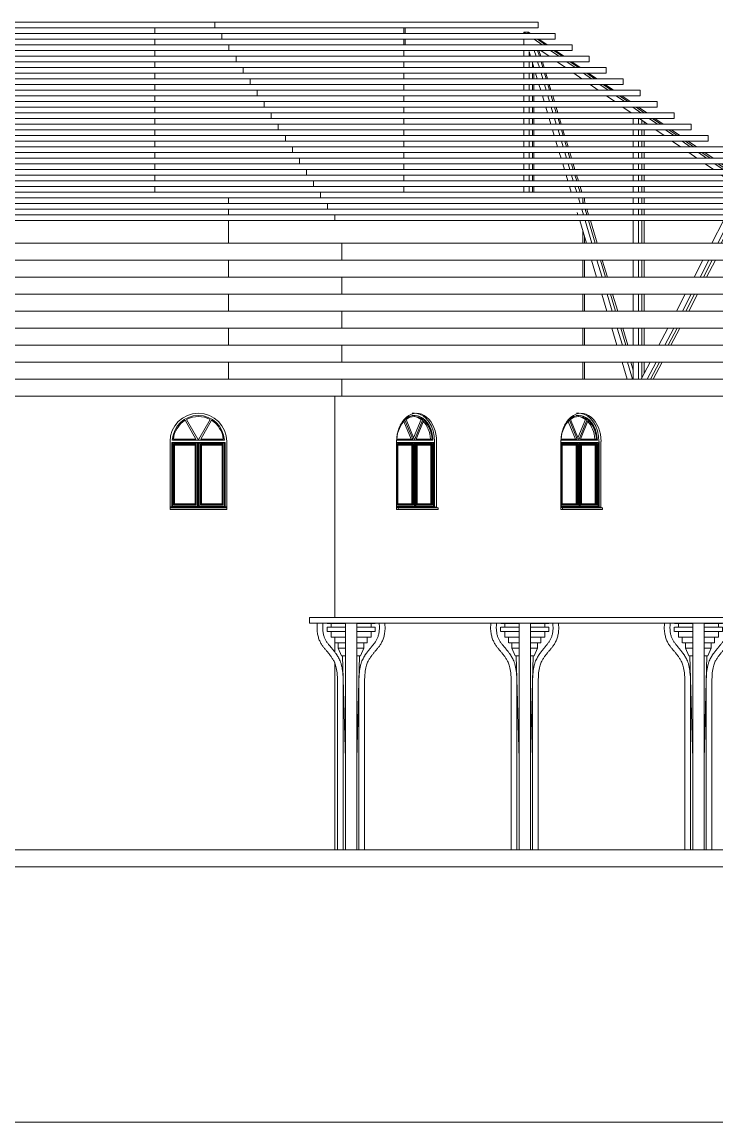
# Model space of a CAD drawing. Header units: millimetres. Extents: x -45912 to 51688, y -9036 to 14600.
# Drawn here: x 17700 to 29940, y -4800 to 14600 of the extents above; entities that cross this region are included whole.
import ezdxf

# ---------------------------------------------------------------- set-up
doc = ezdxf.new("R2010")
doc.units = ezdxf.units.MM
for name, color, linetype, lineweight in [('A-DETL-THIN', 151, 'Continuous', 9), ('A-FLOR', 192, 'Continuous', 9), ('A-GENM', 13, 'Continuous', 9), ('A-GLAZ', 151, 'Continuous', 9), ('A-ROOF', 132, 'Continuous', 9), ('A-WALL', 113, 'Continuous', 9), ('I-WALL', 2, 'Continuous', 9)]:
    doc.layers.add(name, color=color, linetype=linetype, lineweight=lineweight)

# ---------------------------------------------------------------- blocks, each defined once
blk = doc.blocks.new('HOOR LIGHT - HOOR LIGHT-165948-South')
at = {"layer": 'A-GENM'}
for p, q in [((10832, 11200), (23215, 11200)), ((23215, 11100), (10832, 11100)), ((23215, 11200), (31904, 11200)), ((23215, 11100), (23215, 11200)), ((31904, 11100), (23215, 11100))]:
    blk.add_line(p, q, dxfattribs=at)
blk = doc.blocks.new('HOOR LIGHT1 - HOOR LIGHT-166020-South')
at = {"layer": 'A-GENM'}
for p, q in [((10956, 11400), (23090, 11400)), ((23090, 11300), (10956, 11300)), ((23090, 11400), (31604, 11400)), ((23090, 11300), (23090, 11400)), ((31604, 11300), (23090, 11300))]:
    blk.add_line(p, q, dxfattribs=at)
blk = doc.blocks.new('HOOR LIGHT2 - HOOR LIGHT-166050-South')
at = {"layer": 'A-GENM'}
for p, q in [((11081, 11600), (22966, 11600)), ((22966, 11500), (11081, 11500)), ((22966, 11600), (31304, 11600)), ((22966, 11600), (22966, 11500)), ((31304, 11500), (22966, 11500))]:
    blk.add_line(p, q, dxfattribs=at)
blk = doc.blocks.new('HOOR LIGHT3 - HOOR LIGHT-166080-South')
at = {"layer": 'A-GENM'}
for p, q in [((2948, 11800), (11205, 11800)), ((2948, 11700), (2948, 11800)), ((11205, 11700), (2948, 11700)), ((11205, 11800), (22842, 11800)), ((11205, 11800), (11205, 11700)), ((22842, 11700), (11205, 11700)), ((22842, 11800), (31004, 11800)), ((22842, 11800), (22842, 11700)), ((31004, 11700), (22842, 11700)), ((31004, 11800), (31004, 11700))]:
    blk.add_line(p, q, dxfattribs=at)
blk = doc.blocks.new('HOOR LIGHT4 - HOOR LIGHT-166110-South')
at = {"layer": 'A-GENM'}
for p, q in [((3248, 12000), (11329, 12000)), ((3248, 11900), (3248, 12000)), ((11329, 11900), (3248, 11900)), ((11329, 12000), (22718, 12000)), ((11329, 11900), (11329, 12000)), ((22718, 11900), (11329, 11900)), ((22718, 12000), (30704, 12000)), ((22718, 11900), (22718, 12000)), ((30704, 11900), (22718, 11900)), ((30704, 11900), (30704, 12000))]:
    blk.add_line(p, q, dxfattribs=at)
blk = doc.blocks.new('HOOR LIGHT5 - HOOR LIGHT-166140-South')
at = {"layer": 'A-GENM'}
for p, q in [((3548, 12200), (11454, 12200)), ((3548, 12100), (3548, 12200)), ((11454, 12100), (3548, 12100)), ((11454, 12200), (22593, 12200)), ((11454, 12100), (11454, 12200)), ((22593, 12100), (11454, 12100)), ((22593, 12200), (30404, 12200)), ((22593, 12100), (22593, 12200)), ((30404, 12100), (22593, 12100)), ((30404, 12100), (30404, 12200))]:
    blk.add_line(p, q, dxfattribs=at)
blk = doc.blocks.new('HOOR LIGHT6 - HOOR LIGHT-166170-South')
at = {"layer": 'A-GENM'}
for p, q in [((3848, 12400), (11578, 12400)), ((3848, 12300), (3848, 12400)), ((11578, 12300), (3848, 12300)), ((11578, 12400), (22469, 12400)), ((11578, 12300), (11578, 12400)), ((22469, 12300), (11578, 12300)), ((22469, 12400), (30104, 12400)), ((22469, 12300), (22469, 12400)), ((30104, 12300), (22469, 12300)), ((30104, 12300), (30104, 12400))]:
    blk.add_line(p, q, dxfattribs=at)
blk = doc.blocks.new('HOOR LIGHT7 - HOOR LIGHT-166200-South')
at = {"layer": 'A-GENM'}
for p, q in [((4148, 12600), (11702, 12600)), ((4148, 12500), (4148, 12600)), ((11702, 12500), (4148, 12500)), ((11702, 12600), (22345, 12600)), ((11702, 12500), (11702, 12600)), ((22345, 12500), (11702, 12500)), ((22345, 12600), (29804, 12600)), ((22345, 12500), (22345, 12600)), ((29804, 12500), (22345, 12500)), ((29804, 12500), (29804, 12600))]:
    blk.add_line(p, q, dxfattribs=at)
blk = doc.blocks.new('HOOR LIGHT8 - HOOR LIGHT-166230-South')
at = {"layer": 'A-GENM'}
for p, q in [((4448, 12800), (11826, 12800)), ((4448, 12700), (4448, 12800)), ((11826, 12700), (4448, 12700)), ((11826, 12800), (22221, 12800)), ((11826, 12700), (11826, 12800)), ((22221, 12700), (11826, 12700)), ((22221, 12800), (29504, 12800)), ((22221, 12700), (22221, 12800)), ((29504, 12700), (22221, 12700)), ((29504, 12700), (29504, 12800))]:
    blk.add_line(p, q, dxfattribs=at)
blk = doc.blocks.new('HOOR LIGHT9 - HOOR LIGHT-166260-South')
at = {"layer": 'A-GENM'}
for p, q in [((4748, 13000), (11951, 13000)), ((4748, 12900), (4748, 13000)), ((11951, 13000), (22096, 13000)), ((11951, 12900), (11951, 13000)), ((22096, 13000), (29204, 13000)), ((22096, 12900), (22096, 13000)), ((29204, 12900), (29204, 13000)), ((11951, 12900), (4748, 12900)), ((22096, 12900), (11951, 12900)), ((29204, 12900), (22096, 12900))]:
    blk.add_line(p, q, dxfattribs=at)
blk = doc.blocks.new('HOOR LIGHT10 - HOOR LIGHT-166290-South')
at = {"layer": 'A-GENM'}
for p, q in [((5048, 13200), (12075, 13200)), ((5048, 13200), (5048, 13100)), ((12075, 13200), (21972, 13200)), ((12075, 13100), (12075, 13200)), ((21972, 13200), (28904, 13200)), ((21972, 13100), (21972, 13200)), ((28904, 13100), (28904, 13200)), ((12075, 13100), (5048, 13100)), ((21972, 13100), (12075, 13100)), ((28904, 13100), (21972, 13100))]:
    blk.add_line(p, q, dxfattribs=at)
blk = doc.blocks.new('HOOR LIGHT11 - HOOR LIGHT-166320-South')
at = {"layer": 'A-GENM'}
for p, q in [((5348, 13400), (12199, 13400)), ((5348, 13400), (5348, 13300)), ((12199, 13400), (21848, 13400)), ((12199, 13300), (12199, 13400)), ((21848, 13400), (28604, 13400)), ((21848, 13300), (21848, 13400)), ((28604, 13300), (28604, 13400)), ((12199, 13300), (5348, 13300)), ((21848, 13300), (12199, 13300)), ((28604, 13300), (21848, 13300))]:
    blk.add_line(p, q, dxfattribs=at)
blk = doc.blocks.new('HOOR LIGHT12 - HOOR LIGHT-166350-South')
at = {"layer": 'A-GENM'}
for p, q in [((5648, 13600), (12323, 13600)), ((5648, 13500), (5648, 13600)), ((12323, 13600), (21724, 13600)), ((12323, 13500), (12323, 13600)), ((21724, 13600), (28304, 13600)), ((21724, 13500), (21724, 13600)), ((28304, 13500), (28304, 13600)), ((12323, 13500), (5648, 13500)), ((21724, 13500), (12323, 13500)), ((28304, 13500), (21724, 13500))]:
    blk.add_line(p, q, dxfattribs=at)
blk = doc.blocks.new('HOOR LIGHT13 - HOOR LIGHT-166380-South')
at = {"layer": 'A-GENM'}
for p, q in [((5948, 13800), (12448, 13800)), ((5948, 13700), (5948, 13800)), ((12448, 13800), (21599, 13800)), ((12448, 13700), (12448, 13800)), ((21599, 13800), (28004, 13800)), ((21599, 13700), (21599, 13800)), ((28004, 13700), (28004, 13800)), ((12448, 13700), (5948, 13700)), ((21599, 13700), (12448, 13700)), ((28004, 13700), (21599, 13700))]:
    blk.add_line(p, q, dxfattribs=at)
blk = doc.blocks.new('HOOR LIGHT14 - HOOR LIGHT-166410-South')
at = {"layer": 'A-GENM'}
for p, q in [((6248, 14000), (12572, 14000)), ((6248, 13900), (6248, 14000)), ((12572, 14000), (21475, 14000)), ((12572, 13900), (12572, 14000)), ((21475, 14000), (27704, 14000)), ((21475, 14000), (21475, 13900)), ((27704, 13900), (27704, 14000)), ((12572, 13900), (6248, 13900)), ((21475, 13900), (12572, 13900)), ((27704, 13900), (21475, 13900))]:
    blk.add_line(p, q, dxfattribs=at)
blk = doc.blocks.new('HOOR LIGHT15 - HOOR LIGHT-166476-South')
at = {"layer": 'A-GENM'}
for p, q in [((6548, 14200), (12696, 14200)), ((6548, 14100), (6548, 14200)), ((12696, 14200), (21351, 14200)), ((12696, 14100), (12696, 14200)), ((21351, 14200), (27404, 14200)), ((21351, 14100), (21351, 14200)), ((27404, 14100), (27404, 14200)), ((12696, 14100), (6548, 14100)), ((21351, 14100), (12696, 14100)), ((27404, 14100), (21351, 14100))]:
    blk.add_line(p, q, dxfattribs=at)
blk = doc.blocks.new('HOOR LIGHT16 - HOOR LIGHT-166506-South')
at = {"layer": 'A-GENM'}
for p, q in [((6848, 14400), (12820, 14400)), ((6848, 14300), (6848, 14400)), ((12820, 14400), (21226, 14400)), ((12820, 14300), (12820, 14400)), ((21226, 14400), (27104, 14400)), ((21226, 14300), (21226, 14400)), ((27104, 14300), (27104, 14400)), ((12820, 14300), (6848, 14300)), ((21226, 14300), (12820, 14300)), ((27104, 14300), (21226, 14300))]:
    blk.add_line(p, q, dxfattribs=at)
blk = doc.blocks.new('HOOR LIGHT17 - HOOR LIGHT-166536-South')
at = {"layer": 'A-GENM'}
for p, q in [((7148, 14600), (12945, 14600)), ((7148, 14500), (7148, 14600)), ((12945, 14600), (21102, 14600)), ((12945, 14500), (12945, 14600)), ((21102, 14600), (26804, 14600)), ((21102, 14500), (21102, 14600)), ((26804, 14500), (26804, 14600)), ((12945, 14500), (7148, 14500)), ((21102, 14500), (12945, 14500)), ((26804, 14500), (21102, 14500))]:
    blk.add_line(p, q, dxfattribs=at)
blk = doc.blocks.new('TRUESS2 - TRUESS-173441-South')
at = {"layer": 'A-GENM'}
for p, q in [((26587, 14400), (26553, 14423)), ((26553, 14423), (26553, 14400)), ((26553, 14423), (26613, 14423)), ((26613, 14423), (26646, 14400)), ((26553, 14300), (26553, 14200)), ((26877, 14200), (26732, 14300)), ((26791, 14300), (26936, 14200)), ((26553, 14100), (26553, 14000)), ((26645, 14080), (26669, 14000)), ((26645, 14000), (26645, 14080)), ((26766, 14000), (26736, 14100)), ((26795, 14100), (26825, 14000)), ((26850, 14100), (26995, 14000)), ((27166, 14000), (27022, 14100)), ((27081, 14100), (27226, 14000)), ((26553, 13900), (26553, 13800)), ((26645, 13800), (26645, 13900)), ((26699, 13900), (26729, 13800)), ((26705, 13880), (26705, 13800)), ((26825, 13800), (26795, 13900)), ((26855, 13900), (26885, 13800)), ((27140, 13900), (27285, 13800)), ((27456, 13800), (27311, 13900)), ((27371, 13900), (27516, 13800)), ((26553, 13700), (26553, 13600)), ((26645, 13600), (26645, 13700)), ((26705, 13700), (26705, 13600)), ((26759, 13700), (26789, 13600)), ((26885, 13600), (26855, 13700)), ((26915, 13700), (26945, 13600)), ((27430, 13700), (27575, 13600)), ((27746, 13600), (27601, 13700)), ((27661, 13700), (27806, 13600)), ((26553, 13500), (26553, 13400)), ((26645, 13400), (26645, 13500)), ((26705, 13500), (26705, 13400)), ((26818, 13500), (26848, 13400)), ((26945, 13400), (26915, 13500)), ((26975, 13500), (27005, 13400)), ((27720, 13500), (27865, 13400)), ((28036, 13400), (27891, 13500)), ((27951, 13500), (28096, 13400)), ((26553, 13300), (26553, 13200)), ((26645, 13200), (26645, 13300)), ((26705, 13300), (26705, 13200)), ((26878, 13300), (26908, 13200)), ((27005, 13200), (26975, 13300)), ((27034, 13300), (27064, 13200)), ((28009, 13300), (28154, 13200)), ((28326, 13200), (28181, 13300)), ((28241, 13300), (28386, 13200)), ((26553, 13100), (26553, 13000)), ((26645, 13000), (26645, 13100)), ((26705, 13100), (26705, 13000)), ((26938, 13100), (26968, 13000)), ((27064, 13000), (27034, 13100)), ((27094, 13100), (27124, 13000)), ((28299, 13100), (28444, 13000)), ((28616, 13000), (28471, 13100)), ((28531, 13100), (28676, 13000)), ((26553, 12900), (26553, 12800)), ((26645, 12800), (26645, 12900)), ((26705, 12900), (26705, 12800)), ((26998, 12900), (27028, 12800)), ((27124, 12800), (27094, 12900)), ((27154, 12900), (27184, 12800)), ((28480, 12900), (28480, 12800)), ((28572, 12800), (28572, 12900)), ((28589, 12900), (28734, 12800)), ((28632, 12871), (28632, 12800)), ((28906, 12800), (28761, 12900)), ((28820, 12900), (28965, 12800)), ((26553, 12700), (26553, 12600)), ((26645, 12600), (26645, 12700)), ((26705, 12700), (26705, 12600)), ((27058, 12700), (27087, 12600)), ((27184, 12600), (27154, 12700)), ((27214, 12700), (27244, 12600)), ((28480, 12700), (28480, 12600)), ((28572, 12600), (28572, 12700)), ((28632, 12700), (28632, 12600)), ((28879, 12700), (29024, 12600)), ((29196, 12600), (29051, 12700)), ((29110, 12700), (29255, 12600)), ((26553, 12500), (26553, 12400)), ((26645, 12400), (26645, 12500)), ((26705, 12500), (26705, 12400)), ((27117, 12500), (27147, 12400)), ((27244, 12400), (27214, 12500)), ((27273, 12500), (27303, 12400)), ((28480, 12500), (28480, 12400)), ((28572, 12400), (28572, 12500)), ((28632, 12500), (28632, 12400)), ((29169, 12500), (29314, 12400)), ((29485, 12400), (29341, 12500)), ((29400, 12500), (29545, 12400)), ((26553, 12300), (26553, 12200)), ((26645, 12200), (26645, 12300)), ((26705, 12300), (26705, 12200)), ((27177, 12300), (27207, 12200)), ((27303, 12200), (27274, 12300)), ((27333, 12300), (27363, 12200)), ((28480, 12300), (28480, 12200)), ((28572, 12200), (28572, 12300)), ((28632, 12300), (28632, 12200)), ((29459, 12300), (29604, 12200)), ((29775, 12200), (29630, 12300)), ((29690, 12300), (29835, 12200)), ((26553, 12100), (26553, 12000)), ((26645, 12000), (26645, 12100)), ((26705, 12100), (26705, 12000)), ((27237, 12100), (27267, 12000)), ((27363, 12000), (27333, 12100)), ((27393, 12100), (27423, 12000)), ((28480, 12100), (28480, 12000)), ((28572, 12000), (28572, 12100)), ((28632, 12100), (28632, 12000)), ((29749, 12100), (29894, 12000)), ((30065, 12000), (29920, 12100)), ((29980, 12100), (30125, 12000)), ((26553, 11900), (26553, 11800)), ((26645, 11800), (26645, 11900)), ((26705, 11900), (26705, 11800)), ((27297, 11900), (27326, 11800)), ((27423, 11800), (27393, 11900)), ((27453, 11900), (27483, 11800)), ((28480, 11900), (28480, 11800)), ((28572, 11800), (28572, 11900)), ((28632, 11900), (28632, 11800)), ((30039, 11900), (30184, 11800)), ((30355, 11800), (30210, 11900)), ((30270, 11900), (30415, 11800)), ((26553, 11700), (26553, 11600)), ((26645, 11600), (26645, 11700)), ((26705, 11700), (26705, 11600)), ((27356, 11700), (27386, 11600)), ((27483, 11600), (27453, 11700)), ((27512, 11700), (27542, 11600)), ((28480, 11700), (28480, 11600)), ((28572, 11600), (28572, 11700)), ((28632, 11700), (28632, 11600)), ((30328, 11700), (30368, 11673)), ((30368, 11673), (30331, 11600)), ((30645, 11600), (30500, 11700)), ((30560, 11700), (30705, 11600)), ((27542, 11400), (27513, 11500)), ((28480, 11500), (28480, 11400)), ((28572, 11400), (28572, 11500)), ((28632, 11500), (28632, 11400)), ((30279, 11500), (30227, 11400)), ((30332, 11400), (30384, 11500)), ((30407, 11500), (30407, 11400)), ((30611, 11400), (30577, 11500)), ((30618, 11500), (30763, 11400)), ((30642, 11484), (30671, 11400)), ((30935, 11400), (30790, 11500)), ((30850, 11500), (30994, 11400)), ((27602, 11200), (27572, 11300)), ((27590, 11441), (27602, 11400)), ((27632, 11300), (27662, 11200)), ((28480, 11300), (28480, 11200)), ((28572, 11200), (28572, 11300)), ((28632, 11300), (28632, 11200)), ((30175, 11300), (30124, 11200)), ((30229, 11200), (30281, 11300)), ((30340, 11300), (30289, 11200)), ((30407, 11429), (30392, 11400)), ((30407, 11300), (30407, 11200)), ((30681, 11200), (30646, 11300)), ((30706, 11300), (30741, 11200)), ((30908, 11300), (31053, 11200)), ((31225, 11200), (31080, 11300)), ((31139, 11300), (31284, 11200)), ((27493, 11243), (27506, 11200)), ((27536, 11100), (27655, 10700)), ((27752, 10700), (27632, 11100)), ((27692, 11100), (27811, 10700)), ((28480, 11100), (28480, 10700)), ((28572, 10700), (28572, 11100)), ((28632, 11100), (28632, 10700)), ((30072, 11100), (29865, 10700)), ((29970, 10700), (30177, 11100)), ((30237, 11100), (30030, 10700)), ((30407, 11100), (30407, 10700)), ((30855, 10700), (30716, 11100)), ((30776, 11100), (30915, 10700)), ((31198, 11100), (31713, 10745)), ((31804, 10800), (31370, 11100)), ((31430, 11099), (31864, 10800)), ((30689, 10700), (30689, 10896)), ((30689, 10896), (30757, 10700)), ((30748, 10725), (30748, 10700)), ((31713, 10745), (31713, 10700)), ((31804, 10700), (31804, 10800)), ((31804, 10800), (31864, 10800)), ((31864, 10800), (31864, 10700)), ((27745, 10400), (27834, 10100)), ((27931, 10100), (27841, 10400)), ((27901, 10400), (27991, 10100)), ((28480, 10400), (28480, 10100)), ((28572, 10100), (28572, 10400)), ((28632, 10400), (28632, 10100)), ((29710, 10400), (29554, 10100)), ((29660, 10100), (29815, 10400)), ((29875, 10400), (29719, 10100)), ((30407, 10400), (30407, 10100)), ((30689, 10100), (30689, 10400)), ((30748, 10400), (30748, 10100)), ((30862, 10400), (30966, 10100)), ((31065, 10100), (30960, 10400)), ((31020, 10400), (31124, 10100)), ((31713, 10400), (31713, 10100)), ((31804, 10100), (31804, 10400)), ((31864, 10400), (31864, 10100)), ((27924, 9800), (28014, 9500)), ((28110, 9500), (28021, 9800)), ((28080, 9800), (28170, 9500)), ((28480, 9800), (28480, 9500)), ((28572, 9500), (28572, 9800)), ((28632, 9800), (28632, 9500)), ((29399, 9800), (29244, 9500)), ((29349, 9500), (29504, 9800)), ((29564, 9800), (29409, 9500)), ((30407, 9800), (30407, 9500)), ((30689, 9500), (30689, 9800)), ((30748, 9800), (30748, 9500)), ((31071, 9800), (31176, 9500)), ((31274, 9500), (31169, 9800)), ((31229, 9800), (31333, 9500)), ((31713, 9800), (31713, 9500)), ((31804, 9500), (31804, 9800)), ((31864, 9800), (31864, 9500)), ((28103, 9200), (28193, 8900)), ((28289, 8900), (28200, 9200)), ((28259, 9200), (28349, 8900)), ((28480, 9200), (28480, 8900)), ((28572, 8900), (28572, 9200)), ((28632, 9200), (28632, 8900)), ((29089, 9200), (28933, 8900)), ((29039, 8900), (29194, 9200)), ((29254, 9200), (29098, 8900)), ((30407, 9200), (30407, 8900)), ((30689, 8900), (30689, 9200)), ((30748, 9200), (30748, 8900)), ((31280, 9200), (31385, 8900)), ((31483, 8900), (31378, 9200)), ((31438, 9200), (31543, 8900)), ((31713, 9200), (31713, 8900)), ((31804, 8900), (31804, 9200)), ((31864, 9200), (31864, 8900)), ((28283, 8600), (28372, 8300)), ((28469, 8300), (28379, 8600)), ((28439, 8600), (28480, 8461)), ((28480, 8600), (28480, 8300)), ((28572, 8300), (28572, 8600)), ((28778, 8600), (28623, 8300)), ((28632, 8600), (28632, 8317)), ((28728, 8300), (28883, 8600)), ((28943, 8600), (28788, 8300)), ((30407, 8600), (30407, 8300)), ((30689, 8300), (30689, 8600)), ((30748, 8600), (30748, 8300)), ((31489, 8600), (31594, 8300)), ((31692, 8300), (31587, 8600)), ((31647, 8600), (31713, 8412)), ((31713, 8600), (31713, 8300)), ((31804, 8300), (31804, 8600)), ((31864, 8600), (31864, 8300))]:
    blk.add_line(p, q, dxfattribs=at)
blk = doc.blocks.new('TRUESS3 - TRUESS-173606-South')
at = {"layer": 'A-GENM'}
for p, q in [((26634, 14423), (26613, 14423)), ((26668, 14400), (26634, 14423)), ((26634, 14423), (26634, 14408)), ((26961, 14200), (26814, 14300)), ((26849, 14000), (26818, 14100)), ((27254, 14000), (27107, 14100)), ((26727, 13800), (26727, 13806)), ((26909, 13800), (26879, 13900)), ((27546, 13800), (27400, 13900)), ((26727, 13600), (26727, 13700)), ((26969, 13600), (26939, 13700)), ((27839, 13600), (27693, 13700)), ((26727, 13400), (26727, 13500)), ((27030, 13400), (26999, 13500)), ((28132, 13400), (27986, 13500)), ((26727, 13200), (26727, 13300)), ((27090, 13200), (27060, 13300)), ((28425, 13200), (28279, 13300)), ((26727, 13000), (26727, 13100)), ((27150, 13000), (27120, 13100)), ((28718, 13000), (28571, 13100)), ((26727, 12800), (26727, 12900)), ((27211, 12800), (27181, 12900)), ((28673, 12800), (28673, 12842)), ((29011, 12800), (28864, 12900)), ((26727, 12600), (26727, 12700)), ((27271, 12600), (27241, 12700)), ((28673, 12600), (28673, 12700)), ((29304, 12600), (29157, 12700)), ((26727, 12400), (26727, 12500)), ((27332, 12400), (27301, 12500)), ((28673, 12400), (28673, 12500)), ((29596, 12400), (29450, 12500)), ((26727, 12200), (26727, 12300)), ((27392, 12200), (27362, 12300)), ((28673, 12200), (28673, 12300)), ((29889, 12200), (29743, 12300)), ((26727, 12000), (26727, 12100)), ((27452, 12000), (27422, 12100)), ((28673, 12000), (28673, 12100)), ((30182, 12000), (30036, 12100)), ((26727, 11800), (26727, 11900)), ((27513, 11800), (27482, 11900)), ((28673, 11800), (28673, 11900)), ((30475, 11800), (30329, 11900)), ((26727, 11600), (26727, 11700)), ((27573, 11600), (27543, 11700)), ((28673, 11600), (28673, 11700)), ((30768, 11600), (30621, 11700)), ((27633, 11400), (27619, 11446)), ((28673, 11400), (28673, 11500)), ((31061, 11400), (30914, 11500)), ((27694, 11200), (27664, 11300)), ((28673, 11200), (28673, 11300)), ((30347, 11200), (30400, 11300)), ((30734, 11400), (30724, 11427)), ((30804, 11200), (30769, 11300)), ((31354, 11200), (31207, 11300)), ((27845, 10700), (27724, 11100)), ((28673, 10700), (28673, 11100)), ((30086, 10700), (30295, 11100)), ((30980, 10700), (30840, 11100)), ((31939, 10800), (31500, 11100)), ((31939, 10700), (31939, 10800)), ((28026, 10100), (27935, 10400)), ((28673, 10100), (28673, 10400)), ((29772, 10100), (29929, 10400)), ((30812, 10100), (30812, 10400)), ((31192, 10100), (31086, 10400)), ((31939, 10100), (31939, 10400)), ((28207, 9500), (28116, 9800)), ((28673, 9500), (28673, 9800)), ((29459, 9500), (29615, 9800)), ((30812, 9500), (30812, 9800)), ((31403, 9500), (31297, 9800)), ((31939, 9500), (31939, 9800)), ((28388, 8900), (28297, 9200)), ((28673, 8900), (28673, 9200)), ((29145, 8900), (29302, 9200)), ((30812, 8900), (30812, 9200)), ((31614, 8900), (31509, 9200)), ((31939, 8900), (31939, 9200)), ((28480, 8595), (28479, 8600)), ((28673, 8398), (28673, 8600)), ((28831, 8300), (28988, 8600)), ((30812, 8300), (30812, 8600)), ((31939, 8300), (31939, 8600))]:
    blk.add_line(p, q, dxfattribs=at)
blk = doc.blocks.new('Family1 - Family1-218933-South')
at = {"layer": 'A-GENM'}
for p, q in [((22771, 4100), (50095, 4100)), ((22771, 4000), (22771, 4100)), ((50095, 4000), (22771, 4000))]:
    blk.add_line(p, q, dxfattribs=at)
blk = doc.blocks.new('Family8 - COLUMN-V15-South')
at = {"layer": 'A-GENM'}
for p, q in [((44518, 4000), (44518, 3990)), ((44518, 3926), (44518, 3851)), ((44519, 3990), (44842, 3990)), ((44842, 3926), (44519, 3926)), ((44589, 3990), (44589, 3926)), ((45043, 3990), (45366, 3990)), ((45366, 3926), (45043, 3926)), ((45296, 3926), (45296, 3990)), ((45367, 3990), (45367, 4000)), ((45367, 3851), (45367, 3926)), ((44842, 3851), (44519, 3851)), ((44589, 3851), (44589, 3751)), ((44842, 3751), (44591, 3751)), ((44658, 3751), (44658, 3652)), ((45366, 3851), (45043, 3851)), ((45295, 3751), (45043, 3751)), ((45227, 3652), (45227, 3751)), ((45296, 3751), (45296, 3851)), ((44842, 3652), (44660, 3652)), ((44717, 3652), (44717, 3557)), ((44717, 3557), (44774, 3423)), ((44843, 3557), (44717, 3557)), ((45226, 3652), (45043, 3652)), ((45168, 3557), (45043, 3557)), ((45111, 3423), (45168, 3557)), ((45168, 3557), (45168, 3652)), ((44792, 3423), (44774, 3423)), ((44843, 1600), (44793, 3423)), ((44793, 3423), (44843, 3423)), ((45042, 3423), (45093, 3423)), ((45043, 1600), (45093, 3423)), ((45111, 3423), (45093, 3423)), ((44703, 2956), (44703, 0)), ((44803, 2956), (44803, 0)), ((44843, 0), (44843, 2956)), ((45042, 2956), (45042, 0)), ((45081, 2956), (45081, 0)), ((45181, 0), (45181, 2956))]:
    blk.add_line(p, q, dxfattribs=at)
for points, knots in [([(44346, 4000), (44341, 3951), (44340, 3875), (44354, 3782), (44375, 3713), (44402, 3654), (44434, 3603), (44467, 3559), (44501, 3520), (44532, 3484), (44561, 3448), (44584, 3416), (44604, 3387), (44619, 3365), (44634, 3340), (44654, 3301), (44677, 3239), (44697, 3128), (44703, 3021), (44703, 2956)], [-2.569216, -2.569216, -2.569216, -2.569216, -2.321029, -2.155241, -1.989453, -1.823666, -1.657878, -1.49209, -1.326302, -1.160515, -0.994727, -0.828939, -0.746045, -0.663151, -0.580257, -0.497363, -0.331576, -0.165788, 0, 0, 0, 0]), ([(44803, 2956), (44803, 3024), (44798, 3109), (44786, 3201), (44773, 3260), (44758, 3310), (44740, 3353), (44724, 3383), (44712, 3404), (44705, 3416), (44699, 3424), (44694, 3433), (44687, 3443), (44679, 3455), (44668, 3470), (44655, 3488), (44640, 3509), (44624, 3528), (44608, 3548), (44595, 3563), (44585, 3576), (44574, 3589), (44560, 3604), (44545, 3623), (44530, 3642), (44512, 3667), (44495, 3695), (44480, 3725), (44469, 3749), (44461, 3776), (44453, 3805), (44447, 3837), (44442, 3883), (44441, 3937), (44445, 3982), (44447, 4000)], [0, 0, 0, 0, 0.165788, 0.248682, 0.331576, 0.414469, 0.497363, 0.580257, 0.621704, 0.663151, 0.683875, 0.704598, 0.746045, 0.787492, 0.828939, 0.911833, 0.994727, 1.077621, 1.160515, 1.243408, 1.284855, 1.326302, 1.409196, 1.49209, 1.574984, 1.657878, 1.823666, 1.90656, 1.989453, 2.072347, 2.155241, 2.238135, 2.321029, 2.486817, 2.590779, 2.590779, 2.590779, 2.590779]), ([(44843, 2956), (44843, 3021), (44843, 3128), (44843, 3239), (44843, 3301), (44843, 3340), (44843, 3365), (44843, 3387), (44843, 3416), (44843, 3448), (44843, 3484), (44843, 3520), (44843, 3559), (44843, 3603), (44843, 3654), (44843, 3713), (44843, 3782), (44843, 3875), (44843, 3951), (44843, 4000)], [0, 0, 0, 0, 0.165788, 0.331576, 0.497363, 0.580257, 0.663151, 0.746045, 0.828939, 0.994727, 1.160515, 1.326302, 1.49209, 1.657878, 1.823666, 1.989453, 2.155241, 2.321029, 2.569216, 2.569216, 2.569216, 2.569216]), ([(45042, 4000), (45042, 3951), (45042, 3875), (45042, 3782), (45042, 3713), (45042, 3654), (45042, 3603), (45042, 3559), (45042, 3520), (45042, 3484), (45042, 3448), (45042, 3416), (45042, 3387), (45042, 3365), (45042, 3340), (45042, 3301), (45042, 3239), (45042, 3128), (45042, 3021), (45042, 2956)], [-2.569216, -2.569216, -2.569216, -2.569216, -2.321029, -2.155241, -1.989453, -1.823666, -1.657878, -1.49209, -1.326302, -1.160515, -0.994727, -0.828939, -0.746045, -0.663151, -0.580257, -0.497363, -0.331576, -0.165788, 0, 0, 0, 0]), ([(45436, 4000), (45439, 3982), (45443, 3937), (45441, 3883), (45436, 3837), (45430, 3805), (45423, 3776), (45414, 3749), (45404, 3725), (45389, 3695), (45372, 3667), (45353, 3642), (45338, 3623), (45323, 3604), (45309, 3589), (45299, 3576), (45288, 3563), (45275, 3548), (45259, 3528), (45244, 3509), (45228, 3488), (45215, 3470), (45204, 3455), (45196, 3443), (45189, 3433), (45184, 3424), (45179, 3416), (45171, 3404), (45159, 3383), (45143, 3353), (45126, 3310), (45110, 3260), (45097, 3201), (45085, 3109), (45081, 3024), (45081, 2956)], [-2.590779, -2.590779, -2.590779, -2.590779, -2.486817, -2.321029, -2.238135, -2.155241, -2.072347, -1.989453, -1.90656, -1.823666, -1.657878, -1.574984, -1.49209, -1.409196, -1.326302, -1.284855, -1.243408, -1.160515, -1.077621, -0.994727, -0.911833, -0.828939, -0.787492, -0.746045, -0.704598, -0.683875, -0.663151, -0.621704, -0.580257, -0.497363, -0.414469, -0.331576, -0.248682, -0.165788, 0, 0, 0, 0]), ([(45181, 2956), (45181, 3021), (45186, 3128), (45206, 3239), (45229, 3301), (45249, 3340), (45264, 3365), (45279, 3387), (45299, 3416), (45323, 3448), (45352, 3484), (45382, 3520), (45416, 3559), (45449, 3603), (45481, 3654), (45508, 3713), (45529, 3782), (45543, 3875), (45542, 3951), (45537, 4000)], [0, 0, 0, 0, 0.165788, 0.331576, 0.497363, 0.580257, 0.663151, 0.746045, 0.828939, 0.994727, 1.160515, 1.326302, 1.49209, 1.657878, 1.823666, 1.989453, 2.155241, 2.321029, 2.569216, 2.569216, 2.569216, 2.569216])]:
    blk.add_open_spline(points, degree=3, knots=knots, dxfattribs=at)
blk = doc.blocks.new('Family8 - COLUMN-V17-South')
at = {"layer": 'A-GENM'}
for p, q in [((26142, 4000), (26142, 3990)), ((26142, 3926), (26142, 3851)), ((26144, 3990), (26155, 3990)), ((26467, 3926), (26144, 3926)), ((26155, 3990), (26467, 3990)), ((26214, 3990), (26214, 3926)), ((26667, 3990), (26990, 3990)), ((26990, 3926), (26667, 3926)), ((26921, 3926), (26921, 3990)), ((26992, 3990), (26992, 4000)), ((26992, 3851), (26992, 3926)), ((26467, 3851), (26144, 3851)), ((26214, 3851), (26214, 3751)), ((26467, 3751), (26215, 3751)), ((26282, 3751), (26282, 3652)), ((26990, 3851), (26667, 3851)), ((26919, 3751), (26667, 3751)), ((26852, 3652), (26852, 3751)), ((26921, 3751), (26921, 3851)), ((26467, 3652), (26284, 3652)), ((26342, 3652), (26342, 3557)), ((26342, 3557), (26398, 3423)), ((26467, 3557), (26342, 3557)), ((26850, 3652), (26667, 3652)), ((26792, 3557), (26667, 3557)), ((26736, 3423), (26792, 3557)), ((26792, 3557), (26792, 3652)), ((26416, 3423), (26398, 3423)), ((26467, 1600), (26417, 3423)), ((26417, 3423), (26467, 3423)), ((26667, 1600), (26717, 3423)), ((26667, 3423), (26717, 3423)), ((26736, 3423), (26718, 3423)), ((26327, 2956), (26327, 0)), ((26427, 2956), (26427, 0)), ((26467, 0), (26467, 2956)), ((26667, 2956), (26667, 0)), ((26705, 2956), (26705, 0)), ((26805, 0), (26805, 2956))]:
    blk.add_line(p, q, dxfattribs=at)
for points, knots in [([(25971, 4000), (25965, 3951), (25964, 3875), (25979, 3782), (25999, 3713), (26027, 3654), (26058, 3603), (26092, 3559), (26125, 3520), (26156, 3484), (26185, 3448), (26209, 3416), (26228, 3387), (26243, 3365), (26258, 3340), (26278, 3301), (26302, 3239), (26322, 3128), (26327, 3021), (26327, 2956)], [-2.569216, -2.569216, -2.569216, -2.569216, -2.321029, -2.155241, -1.989453, -1.823666, -1.657878, -1.49209, -1.326302, -1.160515, -0.994727, -0.828939, -0.746045, -0.663151, -0.580257, -0.497363, -0.331576, -0.165788, 0, 0, 0, 0]), ([(26427, 2956), (26427, 3024), (26423, 3109), (26410, 3201), (26398, 3260), (26382, 3310), (26364, 3353), (26349, 3383), (26336, 3404), (26329, 3416), (26324, 3424), (26318, 3433), (26312, 3443), (26304, 3455), (26293, 3470), (26280, 3488), (26264, 3509), (26248, 3528), (26233, 3548), (26220, 3563), (26209, 3576), (26198, 3589), (26185, 3604), (26170, 3623), (26155, 3642), (26136, 3667), (26119, 3695), (26104, 3725), (26094, 3749), (26085, 3776), (26077, 3805), (26072, 3837), (26066, 3883), (26065, 3937), (26069, 3982), (26071, 4000)], [0, 0, 0, 0, 0.165788, 0.248682, 0.331576, 0.414469, 0.497363, 0.580257, 0.621704, 0.663151, 0.683875, 0.704598, 0.746045, 0.787492, 0.828939, 0.911833, 0.994727, 1.077621, 1.160515, 1.243408, 1.284855, 1.326302, 1.409196, 1.49209, 1.574984, 1.657878, 1.823666, 1.90656, 1.989453, 2.072347, 2.155241, 2.238135, 2.321029, 2.486817, 2.590779, 2.590779, 2.590779, 2.590779]), ([(26467, 2956), (26467, 3021), (26467, 3128), (26467, 3239), (26467, 3301), (26467, 3340), (26467, 3365), (26467, 3387), (26467, 3416), (26467, 3448), (26467, 3484), (26467, 3520), (26467, 3559), (26467, 3603), (26467, 3654), (26467, 3713), (26467, 3782), (26467, 3875), (26467, 3951), (26467, 4000)], [0, 0, 0, 0, 0.165788, 0.331576, 0.497363, 0.580257, 0.663151, 0.746045, 0.828939, 0.994727, 1.160515, 1.326302, 1.49209, 1.657878, 1.823666, 1.989453, 2.155241, 2.321029, 2.569216, 2.569216, 2.569216, 2.569216]), ([(26667, 4000), (26667, 3951), (26667, 3875), (26667, 3782), (26667, 3713), (26667, 3654), (26667, 3603), (26667, 3559), (26667, 3520), (26667, 3484), (26667, 3448), (26667, 3416), (26667, 3387), (26667, 3365), (26667, 3340), (26667, 3301), (26667, 3239), (26667, 3128), (26667, 3021), (26667, 2956)], [-2.569216, -2.569216, -2.569216, -2.569216, -2.321029, -2.155241, -1.989453, -1.823666, -1.657878, -1.49209, -1.326302, -1.160515, -0.994727, -0.828939, -0.746045, -0.663151, -0.580257, -0.497363, -0.331576, -0.165788, 0, 0, 0, 0]), ([(27061, 4000), (27063, 3982), (27067, 3937), (27066, 3883), (27061, 3837), (27055, 3805), (27047, 3776), (27038, 3749), (27028, 3725), (27013, 3695), (26996, 3667), (26977, 3642), (26963, 3623), (26947, 3604), (26934, 3589), (26923, 3576), (26912, 3563), (26899, 3548), (26884, 3528), (26868, 3509), (26852, 3488), (26839, 3470), (26829, 3455), (26821, 3443), (26814, 3433), (26809, 3424), (26803, 3416), (26796, 3404), (26784, 3383), (26768, 3353), (26750, 3310), (26735, 3260), (26722, 3201), (26709, 3109), (26705, 3024), (26705, 2956)], [-2.590779, -2.590779, -2.590779, -2.590779, -2.486817, -2.321029, -2.238135, -2.155241, -2.072347, -1.989453, -1.90656, -1.823666, -1.657878, -1.574984, -1.49209, -1.409196, -1.326302, -1.284855, -1.243408, -1.160515, -1.077621, -0.994727, -0.911833, -0.828939, -0.787492, -0.746045, -0.704598, -0.683875, -0.663151, -0.621704, -0.580257, -0.497363, -0.414469, -0.331576, -0.248682, -0.165788, 0, 0, 0, 0]), ([(26805, 2956), (26805, 3021), (26810, 3128), (26831, 3239), (26854, 3301), (26874, 3340), (26889, 3365), (26904, 3387), (26923, 3416), (26947, 3448), (26976, 3484), (27007, 3520), (27040, 3559), (27074, 3603), (27105, 3654), (27133, 3713), (27154, 3782), (27168, 3875), (27167, 3951), (27161, 4000)], [0, 0, 0, 0, 0.165788, 0.331576, 0.497363, 0.580257, 0.663151, 0.746045, 0.828939, 0.994727, 1.160515, 1.326302, 1.49209, 1.657878, 1.823666, 1.989453, 2.155241, 2.321029, 2.569216, 2.569216, 2.569216, 2.569216])]:
    blk.add_open_spline(points, degree=3, knots=knots, dxfattribs=at)
blk = doc.blocks.new('Arched _2_ - Arched _2_ 2-V28-South')
at = {"layer": 'A-GLAZ'}
for p, q in [((12077, 7575), (12269, 7243)), ((12304, 7243), (12103, 7590)), ((12519, 7590), (12319, 7243)), ((12353, 7243), (12545, 7575)), ((11841, 6053), (11841, 7185)), ((11852, 7174), (11841, 7185)), ((11841, 7185), (12306, 7185)), ((12770, 7225), (11852, 7225)), ((12269, 7243), (11871, 7243)), ((12306, 7185), (12295, 7174)), ((12319, 7243), (12304, 7243)), ((12306, 7185), (12306, 6053)), ((12316, 6053), (12316, 7185)), ((12327, 7174), (12316, 7185)), ((12316, 7185), (12781, 7185)), ((12751, 7243), (12353, 7243)), ((12781, 7185), (12770, 7174)), ((12781, 7185), (12781, 6053)), ((11852, 6064), (11852, 7174)), ((12295, 7174), (11852, 7174)), ((11891, 7135), (11874, 7152)), ((11874, 7152), (11874, 6086)), ((12274, 7152), (11874, 7152)), ((11891, 7135), (11891, 6103)), ((12256, 7135), (11891, 7135)), ((12274, 7152), (12256, 7135)), ((12256, 6103), (12256, 7135)), ((12274, 6086), (12274, 7152)), ((12295, 7174), (12295, 6064)), ((12327, 6064), (12327, 7174)), ((12770, 7174), (12327, 7174)), ((12366, 7135), (12349, 7152)), ((12349, 7152), (12349, 6086)), ((12749, 7152), (12349, 7152)), ((12366, 7135), (12366, 6103)), ((12731, 7135), (12366, 7135)), ((12749, 7152), (12731, 7135)), ((12731, 6103), (12731, 7135)), ((12749, 6086), (12749, 7152)), ((12770, 7174), (12770, 6064)), ((11811, 6051), (12811, 6051)), ((12811, 6050), (11811, 6050)), ((12811, 6047), (11811, 6047)), ((11811, 6034), (11811, 6040)), ((11811, 6000), (11811, 6034)), ((12811, 6034), (11811, 6034)), ((11852, 6064), (11841, 6053)), ((12306, 6053), (11841, 6053)), ((12295, 6064), (11852, 6064)), ((11891, 6103), (11874, 6086)), ((11874, 6086), (12274, 6086)), ((11891, 6103), (12256, 6103)), ((12256, 6103), (12274, 6086)), ((12295, 6064), (12306, 6053)), ((12327, 6064), (12316, 6053)), ((12781, 6053), (12316, 6053)), ((12770, 6064), (12327, 6064)), ((12366, 6103), (12349, 6086)), ((12349, 6086), (12749, 6086)), ((12366, 6103), (12731, 6103)), ((12731, 6103), (12749, 6086)), ((12770, 6064), (12781, 6053)), ((12811, 6040), (12811, 6034)), ((12811, 6034), (12811, 6000)), ((12811, 6000), (11811, 6000))]:
    blk.add_line(p, q, dxfattribs=at)
for radius, start, end in [(460, 3.1154, 176.8846), (442, 121.9448, 174.4171), (442, 61.9448, 118.0552), (442, 5.5829, 58.0552)]:
    blk.add_arc((12311, 7200), radius, start, end, dxfattribs=at)
blk = doc.blocks.new('Arched _2_ - Arched _2_ 2-V29-South')
at = {"layer": 'A-GLAZ'}
for p, q in [((24455, 7575), (24591, 7243)), ((24616, 7243), (24474, 7590)), ((24593, 7660), (24576, 7660)), ((24624, 7700), (24580, 7700)), ((24621, 7660), (24593, 7660)), ((24607, 7264), (24740, 7590)), ((24768, 7590), (24626, 7243)), ((24651, 7243), (24786, 7575)), ((24740, 7590), (24768, 7590)), ((24563, 7243), (24436, 7555)), ((24306, 7185), (24625, 7185)), ((24949, 7225), (24308, 7225)), ((24591, 7243), (24310, 7243)), ((24626, 7243), (24616, 7243)), ((24625, 7185), (24621, 7174)), ((24625, 7185), (24625, 6053)), ((24632, 7185), (24628, 7185)), ((24628, 7185), (24628, 6053)), ((24632, 6053), (24632, 7185)), ((24644, 7174), (24632, 7185)), ((24632, 7185), (24961, 7185)), ((24932, 7243), (24651, 7243)), ((24961, 7185), (24957, 7174)), ((24961, 7185), (24961, 6053)), ((24978, 7200), (24978, 6051)), ((24308, 7174), (24306, 7176)), ((24308, 6064), (24308, 7174)), ((24621, 7174), (24308, 7174)), ((24331, 7135), (24323, 7152)), ((24323, 7152), (24323, 6086)), ((24606, 7152), (24323, 7152)), ((24331, 7135), (24331, 6103)), ((24590, 7135), (24331, 7135)), ((24577, 7135), (24577, 6103)), ((24606, 7152), (24590, 7135)), ((24590, 6103), (24590, 7135)), ((24606, 6086), (24606, 7152)), ((24621, 7174), (24621, 6064)), ((24644, 6064), (24644, 7174)), ((24957, 7174), (24644, 7174)), ((24667, 7135), (24659, 7152)), ((24659, 7152), (24659, 6086)), ((24942, 7152), (24659, 7152)), ((24667, 7135), (24667, 6103)), ((24925, 7135), (24667, 7135)), ((24913, 7135), (24913, 6103)), ((24942, 7152), (24925, 7135)), ((24925, 6103), (24925, 7135)), ((24942, 6086), (24942, 7152)), ((24957, 7174), (24957, 6064)), ((24308, 6064), (24306, 6062)), ((24625, 6053), (24306, 6053)), ((24306, 6051), (24978, 6051)), ((24989, 6050), (24306, 6050)), ((24989, 6047), (24306, 6047)), ((24333, 6034), (24306, 6040)), ((24621, 6064), (24308, 6064)), ((24331, 6103), (24323, 6086)), ((24323, 6086), (24606, 6086)), ((24331, 6103), (24590, 6103)), ((24333, 6000), (24333, 6034)), ((25040, 6034), (24333, 6034)), ((24590, 6103), (24606, 6086)), ((24621, 6064), (24625, 6053)), ((24632, 6053), (24628, 6053)), ((24644, 6064), (24632, 6053)), ((24961, 6053), (24632, 6053)), ((24957, 6064), (24644, 6064)), ((24667, 6103), (24659, 6086)), ((24659, 6086), (24942, 6086)), ((24667, 6103), (24925, 6103)), ((24925, 6103), (24942, 6086)), ((24957, 6064), (24961, 6053)), ((24978, 6051), (24989, 6050)), ((24989, 6050), (24989, 6047)), ((24989, 6047), (25040, 6034)), ((25040, 6034), (25040, 6000)), ((24306, 6000), (24333, 6000)), ((25040, 6000), (24333, 6000))]:
    blk.add_line(p, q, dxfattribs=at)
for centre, major_axis, start_param, end_param in [((24621, 7200), (0, 442), 0.557542, 1.473357), ((24624, 7200), (0, 460), 4.766764, 7.17909), ((24621, 7200), (0, 442), 5.79353, 6.772841), ((24593, 7200), (0, 442), 5.79353, 6.213235), ((24624, 7200), (0, 500), 4.712389, 6.232979), ((24621, 7200), (0, 460), 4.929062, 6.20337), ((24621, 7200), (0, 442), 4.809828, 5.725643), ((24593, 7200), (0, 442), 4.809828, 5.648681), ((24621, 7200), (0, 460), 4.766764, 4.926387)]:
    blk.add_ellipse(centre, major_axis=major_axis, ratio=0.707107, start_param=start_param, end_param=end_param, dxfattribs=at)
blk = doc.blocks.new('POLYGON HOORNO1 - POLYGON HOORNO-266158-South')
at = {"layer": 'A-ROOF'}
for p, q in [((10708, 8300), (23339, 8300)), ((23339, 8300), (32204, 8300)), ((23339, 8000), (23339, 8300)), ((23339, 8000), (10708, 8000)), ((32204, 8000), (23339, 8000))]:
    blk.add_line(p, q, dxfattribs=at)
blk = doc.blocks.new('POLYGON HOORNO2 - POLYGON HOORNO-266412-South')
at = {"layer": 'A-ROOF'}
for p, q in [((10708, 8900), (23339, 8900)), ((23339, 8900), (32204, 8900)), ((23339, 8600), (23339, 8900)), ((23339, 8600), (10708, 8600)), ((32204, 8600), (23339, 8600))]:
    blk.add_line(p, q, dxfattribs=at)
blk = doc.blocks.new('POLYGON HOORNO3 - POLYGON HOORNO-266474-South')
at = {"layer": 'A-ROOF'}
for p, q in [((10708, 9500), (23339, 9500)), ((23339, 9500), (32204, 9500)), ((23339, 9200), (23339, 9500)), ((23339, 9200), (10708, 9200)), ((32204, 9200), (23339, 9200))]:
    blk.add_line(p, q, dxfattribs=at)
blk = doc.blocks.new('POLYGON HOORNO4 - POLYGON HOORNO-266536-South')
at = {"layer": 'A-ROOF'}
for p, q in [((10708, 10100), (23339, 10100)), ((23339, 10100), (32204, 10100)), ((23339, 9800), (23339, 10100)), ((23339, 9800), (10708, 9800)), ((32204, 9800), (23339, 9800))]:
    blk.add_line(p, q, dxfattribs=at)
blk = doc.blocks.new('POLYGON HOORNO5 - POLYGON HOORNO-266598-South')
at = {"layer": 'A-ROOF'}
for p, q in [((10708, 10700), (23339, 10700)), ((23339, 10700), (32204, 10700)), ((23339, 10400), (23339, 10700)), ((23339, 10400), (10708, 10400)), ((32204, 10400), (23339, 10400))]:
    blk.add_line(p, q, dxfattribs=at)

msp = doc.modelspace()

# ---------------------------------------------------------------- linework, layer by layer
at = {"layer": 'A-DETL-THIN'}
for p, q in [((51688, -300), (-45912, -300)), ((-45912, -4800), (51688, -4800))]:
    msp.add_line(p, q, dxfattribs=at)
at = {"layer": 'A-FLOR'}
for p, q in [((20046, 14500), (20046, 14400)), ((24437, 14500), (24437, 14400)), ((24457, 14500), (24457, 14400)), ((20046, 14300), (20046, 14200)), ((24437, 14300), (24437, 14200)), ((24457, 14300), (24457, 14200)), ((-17980, 0), (50119, 0))]:
    msp.add_line(p, q, dxfattribs=at)
at = {"layer": 'A-WALL'}
for p, q in [((23215, 4100), (23215, 8000)), ((20311, 6040), (20311, 7200)), ((21311, 7200), (21311, 6040)), ((24306, 6000), (24306, 7200)), ((25013, 7200), (25013, 6040)), ((27205, 6000), (27205, 7200)), ((27912, 7200), (27912, 6040)), ((23215, 3491), (23215, 3751)), ((23215, 0), (23215, 3301))]:
    msp.add_line(p, q, dxfattribs=at)
msp.add_arc((20811, 7200), 500, 0, 180, dxfattribs=at)
for centre in [(24660, 7200), (27559, 7200)]:
    msp.add_ellipse(centre, major_axis=(0, 500), ratio=0.707107, start_param=4.712389, end_param=7.853982, dxfattribs=at)
at = {"layer": 'I-WALL'}
for p, q in [((20046, 14100), (20046, 14000)), ((24437, 14100), (24437, 14000)), ((20046, 13900), (20046, 13800)), ((24437, 13900), (24437, 13800)), ((20046, 13700), (20046, 13600)), ((24437, 13700), (24437, 13600)), ((20046, 13500), (20046, 13400)), ((24437, 13500), (24437, 13400)), ((20046, 13300), (20046, 13200)), ((24437, 13300), (24437, 13200)), ((20046, 13100), (20046, 13000)), ((24437, 13100), (24437, 13000)), ((20046, 12900), (20046, 12800)), ((24437, 12900), (24437, 12800)), ((20046, 12700), (20046, 12600)), ((24437, 12700), (24437, 12600)), ((20046, 12500), (20046, 12400)), ((24437, 12500), (24437, 12400)), ((20046, 12300), (20046, 12200)), ((24437, 12300), (24437, 12200)), ((20046, 12100), (20046, 12000)), ((24437, 12100), (24437, 12000)), ((20046, 11900), (20046, 11800)), ((24437, 11900), (24437, 11800)), ((20046, 11700), (20046, 11600)), ((24437, 11700), (24437, 11600)), ((21343, 11400), (21343, 11500)), ((27590, 11410), (27590, 11500)), ((27619, 11446), (27619, 11500)), ((21343, 11200), (21343, 11300)), ((21343, 10700), (21343, 11100)), ((27590, 10700), (27590, 10919)), ((27619, 10700), (27619, 10819)), ((21343, 10100), (21343, 10400)), ((27590, 10100), (27590, 10400)), ((27619, 10100), (27619, 10400)), ((21343, 9500), (21343, 9800)), ((27590, 9500), (27590, 9800)), ((27619, 9500), (27619, 9800)), ((21343, 8900), (21343, 9200)), ((27590, 8900), (27590, 9200)), ((27619, 8900), (27619, 9200)), ((21343, 8300), (21343, 8600)), ((27590, 8300), (27590, 8600)), ((27619, 8300), (27619, 8600))]:
    msp.add_line(p, q, dxfattribs=at)

# ---------------------------------------------------------------- block references
at = {"layer": 'A-GENM'}
for name, p in [('HOOR LIGHT17 - HOOR LIGHT-166536-South', (0, 0)), ('HOOR LIGHT16 - HOOR LIGHT-166506-South', (0, 0)), ('TRUESS2 - TRUESS-173441-South', (0, 0)), ('TRUESS3 - TRUESS-173606-South', (0, 0)), ('HOOR LIGHT15 - HOOR LIGHT-166476-South', (0, 0)), ('HOOR LIGHT14 - HOOR LIGHT-166410-South', (0, 0)), ('HOOR LIGHT13 - HOOR LIGHT-166380-South', (0, 0)), ('HOOR LIGHT12 - HOOR LIGHT-166350-South', (0, 0)), ('HOOR LIGHT11 - HOOR LIGHT-166320-South', (0, 0)), ('HOOR LIGHT10 - HOOR LIGHT-166290-South', (0, 0)), ('HOOR LIGHT9 - HOOR LIGHT-166260-South', (0, 0)), ('HOOR LIGHT8 - HOOR LIGHT-166230-South', (0, 0)), ('HOOR LIGHT7 - HOOR LIGHT-166200-South', (0, 0)), ('HOOR LIGHT6 - HOOR LIGHT-166170-South', (0, 0)), ('HOOR LIGHT5 - HOOR LIGHT-166140-South', (0, 0)), ('HOOR LIGHT4 - HOOR LIGHT-166110-South', (0, 0)), ('HOOR LIGHT3 - HOOR LIGHT-166080-South', (0, 0)), ('HOOR LIGHT2 - HOOR LIGHT-166050-South', (0, 0)), ('HOOR LIGHT1 - HOOR LIGHT-166020-South', (0, 0)), ('HOOR LIGHT - HOOR LIGHT-165948-South', (0, 0)), ('Family1 - Family1-218933-South', (0, 0)), ('Family8 - COLUMN-V15-South', (-21438, 0)), ('Family8 - COLUMN-V17-South', (0, 0)), ('Family8 - COLUMN-V15-South', (-15313, 0))]:
    msp.add_blockref(name, p, dxfattribs=at)
at = {"layer": 'A-GLAZ'}
for name, p in [('Arched _2_ - Arched _2_ 2-V28-South', (8500, 0)), ('Arched _2_ - Arched _2_ 2-V29-South', (0, 0)), ('Arched _2_ - Arched _2_ 2-V29-South', (2899, 0))]:
    msp.add_blockref(name, p, dxfattribs=at)
at = {"layer": 'A-ROOF'}
for name in ['POLYGON HOORNO5 - POLYGON HOORNO-266598-South', 'POLYGON HOORNO4 - POLYGON HOORNO-266536-South', 'POLYGON HOORNO3 - POLYGON HOORNO-266474-South', 'POLYGON HOORNO2 - POLYGON HOORNO-266412-South', 'POLYGON HOORNO1 - POLYGON HOORNO-266158-South']:
    msp.add_blockref(name, (0, 0), dxfattribs=at)

doc.saveas('drawing.dxf')
